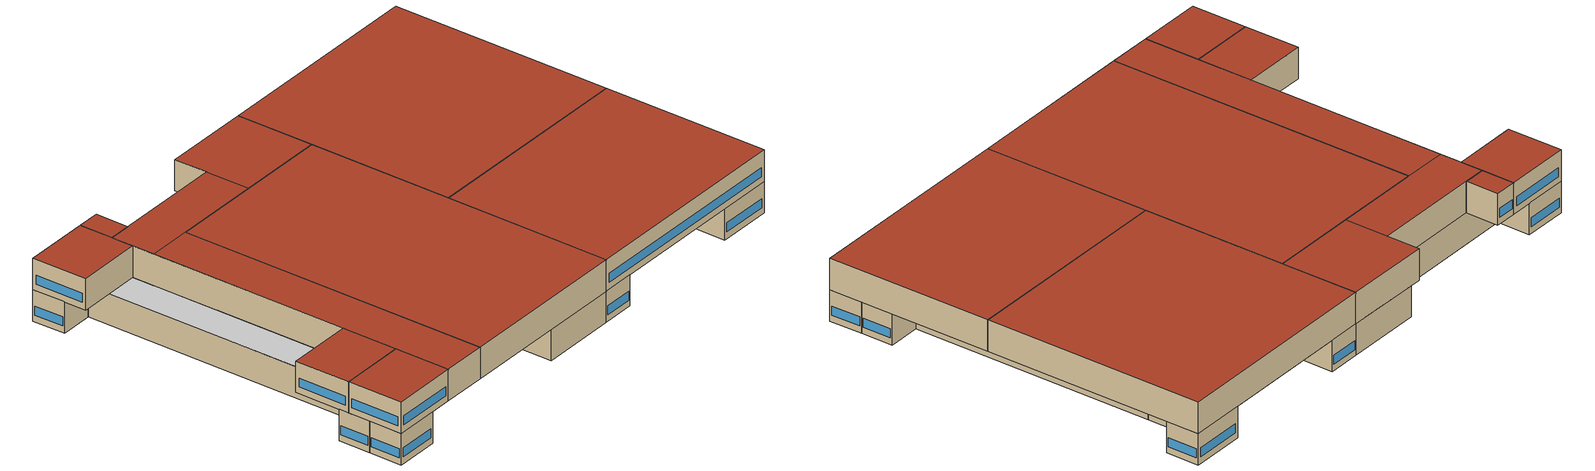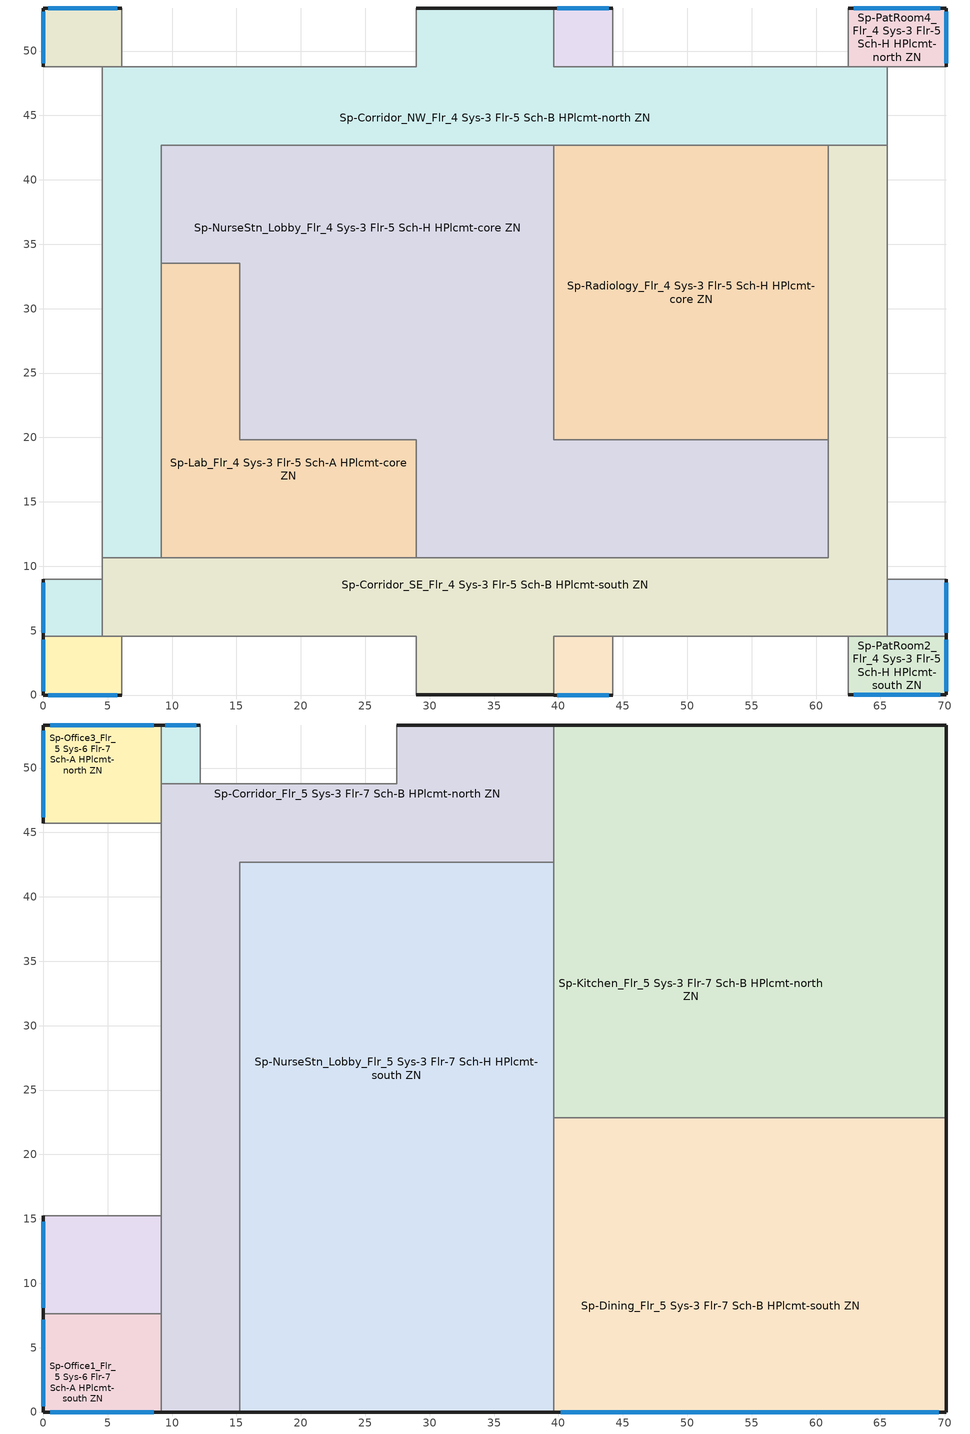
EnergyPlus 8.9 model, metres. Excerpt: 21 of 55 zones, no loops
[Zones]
Sp-Corridor_NW_Flr_4 Sys-3 Flr-5 Sch-B HPlcmt-north ZN
 floor to Sp-Corridor_NW_Flr_3 Sys-3 Flr-4 Sch-B HPlcmt-north ZN (BTAP-Int-Floor): 39.62,53.34 39.62,48.77 65.53,48.77 65.53,42.67 9.14,42.67 9.14,10.67 4.57,10.67 4.57,48.77 28.96,48.77 28.96,53.34 z12.8
 wall outside (BTAP-Ext-Wall-Mass:U-0.315): 39.62,53.34 28.96,53.34 z12.8:17.07
 wall to Sp-Corridor_SE_Flr_4 Sys-3 Flr-5 Sch-B HPlcmt-south ZN (BTAP-Int-Wall): 4.57,10.67 9.14,10.67 / 60.96,42.67 65.53,42.67 z12.8:17.07
 wall to Sp-PatRoom4_Flr_4 Sys-3 Flr-5 Sch-H HPlcmt-north ZN (BTAP-Int-Wall): 65.53,48.77 62.48,48.77 z12.8:17.07
 wall adiabatic (BTAP-Int-Wall): 65.53,42.67 65.53,48.77 / 4.57,48.77 4.57,10.67 / 28.96,53.34 28.96,48.77 6.1,48.77 / 62.48,48.77 44.2,48.77 39.62,48.77 39.62,53.34 z12.8:17.07
 wall to Sp-Radiology_Flr_4 Sys-3 Flr-5 Sch-H HPlcmt-core ZN (BTAP-Int-Wall): 39.62,42.67 60.96,42.67 z12.8:17.07
 wall to Sp-NurseStn_Lobby_Flr_4 Sys-3 Flr-5 Sch-H HPlcmt-core ZN (BTAP-Int-Wall): 9.14,33.53 9.14,33.58 9.14,42.67 39.62,42.67 z12.8:17.07
 wall to Sp-Lab_Flr_4 Sys-3 Flr-5 Sch-A HPlcmt-core ZN (BTAP-Int-Wall): 9.14,10.67 9.14,33.53 z12.8:17.07
 wall to Sp-PatRoom8_Flr_4 Sys-3 Flr-5 Sch-H HPlcmt-north ZN (BTAP-Int-Wall): 6.1,48.77 4.57,48.77 z12.8:17.07
 ceiling adiabatic (BTAP-Int-Wall): 9.14,10.67 9.14,15.24 4.57,15.24 4.57,10.67 z17.07; 9.14,15.24 9.14,45.72 4.57,45.72 4.57,15.24 z17.07
Sp-Corridor_SE_Flr_4 Sys-3 Flr-5 Sch-B HPlcmt-south ZN
 floor to Sp-Corridor_SE_Flr_3 Sys-3 Flr-4 Sch-B HPlcmt-south ZN (BTAP-Int-Floor): 65.53,42.67 65.53,4.57 39.62,4.57 39.62,0 28.96,0 28.96,4.57 4.57,4.57 4.57,10.67 60.96,10.67 60.96,42.67 z12.8
 wall outside (BTAP-Ext-Wall-Mass:U-0.315): 28.96,0 39.62,0 z12.8:17.07
 wall to Sp-PatRoom6_Flr_4 Sys-3 Flr-5 Sch-H HPlcmt-south ZN (BTAP-Int-Wall): 4.57,4.57 6.1,4.57 z12.8:17.07
 wall adiabatic (BTAP-Int-Wall): 65.53,4.57 65.53,8.99 65.53,42.67 / 39.62,0 39.62,4.57 44.2,4.57 62.48,4.57 / 6.1,4.57 28.96,4.57 28.96,0 / 4.57,10.67 4.57,8.99 4.57,4.57 z12.8:17.07
 wall to Sp-PatRoom2_Flr_4 Sys-3 Flr-5 Sch-H HPlcmt-south ZN (BTAP-Int-Wall): 62.48,4.57 65.53,4.57 z12.8:17.07
 wall to Sp-Lab_Flr_4 Sys-3 Flr-5 Sch-A HPlcmt-core ZN (BTAP-Int-Wall): 28.96,10.67 9.14,10.67 z12.8:17.07
 wall to Sp-NurseStn_Lobby_Flr_4 Sys-3 Flr-5 Sch-H HPlcmt-core ZN (BTAP-Int-Wall): 60.96,19.81 60.96,10.67 28.96,10.67 z12.8:17.07
 wall to Sp-Radiology_Flr_4 Sys-3 Flr-5 Sch-H HPlcmt-core ZN (BTAP-Int-Wall): 60.96,42.67 60.96,19.81 z12.8:17.07
 ceiling adiabatic (BTAP-Int-Wall): 9.14,7.62 9.14,10.67 4.57,10.67 4.57,7.62 z17.07
Sp-Lab_Flr_4 Sys-3 Flr-5 Sch-A HPlcmt-core ZN
 floor to Sp-Lab_Flr_3 Sys-3 Flr-4 Sch-A HPlcmt-core ZN (BTAP-Int-Floor): 15.24,33.53 15.24,19.81 28.96,19.81 28.96,10.67 9.14,10.67 9.14,33.53 z12.8
 wall to Sp-NurseStn_Lobby_Flr_4 Sys-3 Flr-5 Sch-H HPlcmt-core ZN (BTAP-Int-Wall): 28.96,10.67 28.96,19.81 15.24,19.81 15.24,33.53 9.14,33.53 z12.8:17.07
Sp-NurseStn_Lobby_Flr_4 Sys-3 Flr-5 Sch-H HPlcmt-core ZN
 floor to Sp-NurseStn_Lobby_Flr_3 Sys-3 Flr-4 Sch-H HPlcmt-core ZN (BTAP-Int-Floor): 39.62,42.67 39.62,19.81 60.96,19.81 60.96,10.67 28.96,10.67 28.96,19.81 15.24,19.81 15.24,33.53 9.14,33.53 9.14,42.67 z12.8
 wall to Sp-Radiology_Flr_4 Sys-3 Flr-5 Sch-H HPlcmt-core ZN (BTAP-Int-Wall): 60.96,19.81 39.62,19.81 39.62,42.67 z12.8:17.07
Sp-PatRoom1_Mult10_Flr_4 Sys-3 Flr-5 Sch-H HPlcmt-south ZN
 floor adiabatic (BTAP-Int-Wall): 44.2,4.57 44.2,0 39.62,0 39.62,4.57 z12.8
 wall outside (BTAP-Ext-Wall-Mass:U-0.315): 39.62,0 44.2,0 z12.8:17.07
 wall adiabatic (BTAP-Int-Wall): 44.2,0 44.2,4.57 39.62,4.57 39.62,0 z12.8:17.07
 window (BTAP-Ext-DaylightDiffuser:U=0.240 SHGC=0.600): 39.9,0 43.92,0 z13.71:14.93
 ceiling adiabatic (BTAP-Int-Wall): 44.2,0 44.2,4.57 39.62,4.57 39.62,0 z17.07
Sp-PatRoom2_Flr_4 Sys-3 Flr-5 Sch-H HPlcmt-south ZN
 floor to Sp-PatRoom2_Flr_3 Sys-3 Flr-4 Sch-H HPlcmt-south ZN (BTAP-Int-Floor): 70.1,4.57 70.1,0 62.48,0 62.48,4.57 z12.8
 wall outside (BTAP-Ext-Wall-Mass:U-0.315): 62.48,0 70.1,0 70.1,4.57 z12.8:17.07
 wall adiabatic (BTAP-Int-Wall): 62.48,4.57 62.48,0 / 70.1,4.57 65.53,4.57 z12.8:17.07
 window (BTAP-Ext-DaylightDiffuser:U=0.240 SHGC=0.600): 70.1,0.27 70.1,4.3 / 62.94,0 69.65,0 z13.71:14.93
Sp-PatRoom3_Mult10_Flr_4 Sys-3 Flr-5 Sch-H HPlcmt-east ZN
 floor adiabatic (BTAP-Int-Wall): 70.1,8.99 70.1,4.57 65.53,4.57 65.53,8.99 z12.8
 wall outside (BTAP-Ext-Wall-Mass:U-0.315): 70.1,4.57 70.1,8.99 z12.8:17.07
 wall adiabatic (BTAP-Int-Wall): 70.1,8.99 65.53,8.99 65.53,4.57 70.1,4.57 z12.8:17.07
 window (BTAP-Ext-DaylightDiffuser:U=0.240 SHGC=0.600): 70.1,4.84 70.1,8.73 z13.71:14.93
 ceiling adiabatic (BTAP-Int-Wall): 70.1,4.57 70.1,8.99 65.53,8.99 65.53,4.57 z17.07
Sp-PatRoom4_Flr_4 Sys-3 Flr-5 Sch-H HPlcmt-north ZN
 floor to Sp-PatRoom4_Flr_3 Sys-3 Flr-4 Sch-H HPlcmt-north ZN (BTAP-Int-Floor): 70.1,53.34 70.1,48.77 62.48,48.77 62.48,53.34 z12.8
 wall outside (BTAP-Ext-Wall-Mass:U-0.315): 70.1,48.77 70.1,53.34 62.48,53.34 z12.8:17.07
 wall adiabatic (BTAP-Int-Wall): 65.53,48.77 70.1,48.77 / 62.48,53.34 62.48,48.77 z12.8:17.07
 window (BTAP-Ext-DaylightDiffuser:U=0.240 SHGC=0.600): 69.65,53.34 62.94,53.34 / 70.1,49.04 70.1,53.07 z13.71:14.93
Sp-PatRoom5_Mult10_Flr_4 Sys-3 Flr-5 Sch-H HPlcmt-north ZN
 floor adiabatic (BTAP-Int-Wall): 44.2,53.34 44.2,48.77 39.62,48.77 39.62,53.34 z12.8
 wall outside (BTAP-Ext-Wall-Mass:U-0.315): 44.2,53.34 39.62,53.34 z12.8:17.07
 wall adiabatic (BTAP-Int-Wall): 39.62,53.34 39.62,48.77 44.2,48.77 44.2,53.34 z12.8:17.07
 window (BTAP-Ext-DaylightDiffuser:U=0.240 SHGC=0.600): 43.92,53.34 39.9,53.34 z13.71:14.93
 ceiling adiabatic (BTAP-Int-Wall): 44.2,48.77 44.2,53.34 39.62,53.34 39.62,48.77 z17.07
Sp-PatRoom6_Flr_4 Sys-3 Flr-5 Sch-H HPlcmt-south ZN
 floor to Sp-PatRoom6_Flr_3 Sys-3 Flr-4 Sch-H HPlcmt-south ZN (BTAP-Int-Floor): 6.1,4.57 6.1,0 0,0 0,4.57 z12.8
 wall outside (BTAP-Ext-Wall-Mass:U-0.315): 0,4.57 0,0 6.1,0 z12.8:17.07
 wall adiabatic (BTAP-Int-Wall): 4.57,4.57 0,4.57 / 6.1,0 6.1,4.57 z12.8:17.07
 window (BTAP-Ext-DaylightDiffuser:U=0.240 SHGC=0.600): 0.37,0 5.73,0 / 0,4.3 0,0.27 z13.71:14.93
Sp-PatRoom7_Mult10_Flr_4 Sys-3 Flr-5 Sch-H HPlcmt-west ZN
 floor adiabatic (BTAP-Int-Wall): 4.57,8.99 4.57,4.57 0,4.57 0,8.99 z12.8
 wall outside (BTAP-Ext-Wall-Mass:U-0.315): 0,8.99 0,4.57 z12.8:17.07
 wall adiabatic (BTAP-Int-Wall): 0,4.57 4.57,4.57 4.57,8.99 0,8.99 z12.8:17.07
 window (BTAP-Ext-DaylightDiffuser:U=0.240 SHGC=0.600): 0,8.73 0,4.84 z13.71:14.93
 ceiling adiabatic (BTAP-Int-Wall): 4.57,4.57 4.57,7.62 0,7.62 0,4.57 z17.07; 4.57,7.62 4.57,8.99 0,8.99 0,7.62 z17.07
Sp-PatRoom8_Flr_4 Sys-3 Flr-5 Sch-H HPlcmt-north ZN
 floor to Sp-PatRoom8_Flr_3 Sys-3 Flr-4 Sch-H HPlcmt-north ZN (BTAP-Int-Floor): 6.1,53.34 6.1,48.77 0,48.77 0,53.34 z12.8
 wall outside (BTAP-Ext-Wall-Mass:U-0.315): 6.1,53.34 0,53.34 0,48.77 z12.8:17.07
 wall adiabatic (BTAP-Int-Wall): 6.1,48.77 6.1,53.34 / 0,48.77 4.57,48.77 z12.8:17.07
 window (BTAP-Ext-DaylightDiffuser:U=0.240 SHGC=0.600): 5.73,53.34 0.37,53.34 z13.71:14.94; 0,53.07 0,49.04 z13.71:14.93
Sp-Radiology_Flr_4 Sys-3 Flr-5 Sch-H HPlcmt-core ZN
 floor to Sp-PhysTherapy_Flr_3 Sys-3 Flr-4 Sch-C HPlcmt-core ZN (BTAP-Int-Floor): 60.96,42.67 60.96,19.81 39.62,19.81 39.62,42.67 z12.8
Sp-Corridor_Flr_5 Sys-3 Flr-7 Sch-B HPlcmt-north ZN
 floor adiabatic (BTAP-Int-Wall): 15.24,4.57 15.24,0 9.14,0 9.14,4.57 z17.07; 28.96,53.34 28.96,48.77 27.43,48.77 27.43,53.34 z17.07
 floor to Sp-Corridor_SE_Flr_4 Sys-3 Flr-5 Sch-B HPlcmt-south ZN (BTAP-Int-Floor): 15.24,10.67 15.24,4.57 9.14,4.57 9.14,10.67 z17.07
 floor to Sp-Corridor_NW_Flr_4 Sys-3 Flr-5 Sch-B HPlcmt-north ZN (BTAP-Int-Floor): 39.62,53.34 39.62,42.67 9.14,42.67 9.14,48.77 28.96,48.77 28.96,53.34 z17.07
 floor to Sp-Lab_Flr_4 Sys-3 Flr-5 Sch-A HPlcmt-core ZN (BTAP-Int-Floor): 15.24,33.53 15.24,10.67 9.14,10.67 9.14,33.53 z17.07
 floor to Sp-NurseStn_Lobby_Flr_4 Sys-3 Flr-5 Sch-H HPlcmt-core ZN (BTAP-Int-Floor): 15.24,42.67 15.24,33.53 9.14,33.53 9.14,42.67 z17.07
 wall outside (BTAP-Ext-Wall-Mass:U-0.315): 9.14,0 15.24,0 / 39.62,53.34 27.43,53.34 z17.07:21.34
 wall adiabatic (BTAP-Int-Wall): 9.14,45.72 9.14,15.24 9.14,7.62 / 27.43,53.34 27.43,48.77 12.19,48.77 9.14,48.77 z17.07:21.34
 wall to Sp-NurseStn_Lobby_Flr_5 Sys-3 Flr-7 Sch-H HPlcmt-south ZN (BTAP-Int-Wall): 15.24,0 15.24,42.67 39.62,42.67 z17.07:21.34
 wall to Sp-Office1_Flr_5 Sys-6 Flr-7 Sch-A HPlcmt-south ZN (BTAP-Int-Wall): 9.14,7.62 9.14,0 z17.07:21.34
 wall to Sp-Office3_Flr_5 Sys-6 Flr-7 Sch-A HPlcmt-north ZN (BTAP-Int-Wall): 9.14,48.77 9.14,45.72 z17.07:21.34
 wall to Sp-Kitchen_Flr_5 Sys-3 Flr-7 Sch-B HPlcmt-north ZN (BTAP-Int-Wall): 39.62,42.67 39.62,53.34 z17.07:21.34
 roof outside (BTAP-Ext-Roof-Metal:U-0.227): 15.24,0 15.24,42.67 9.14,42.67 9.14,0 z21.34; 39.62,42.67 39.62,53.34 27.43,53.34 27.43,42.67 z21.34; 27.43,42.67 27.43,48.77 9.14,48.77 9.14,42.67 z21.34
Sp-Dining_Flr_5 Sys-3 Flr-7 Sch-B HPlcmt-south ZN
 floor adiabatic (BTAP-Int-Wall): 70.1,22.86 70.1,8.99 65.53,8.99 65.53,22.86 z17.07; 70.1,8.99 70.1,4.57 65.53,4.57 65.53,8.99 z17.07; 62.48,4.57 62.48,0 44.2,0 44.2,4.57 z17.07; 44.2,4.57 44.2,0 39.62,0 39.62,4.57 z17.07
 floor to Sp-PatRoom2_Flr_4 Sys-3 Flr-5 Sch-H HPlcmt-south ZN (BTAP-Int-Floor): 70.1,4.57 70.1,0 62.48,0 62.48,4.57 z17.07
 floor to Sp-Radiology_Flr_4 Sys-3 Flr-5 Sch-H HPlcmt-core ZN (BTAP-Int-Floor): 60.96,22.86 60.96,19.81 39.62,19.81 39.62,22.86 z17.07
 floor to Sp-Corridor_SE_Flr_4 Sys-3 Flr-5 Sch-B HPlcmt-south ZN (BTAP-Int-Floor): 65.53,22.86 65.53,4.57 39.62,4.57 39.62,10.67 60.96,10.67 60.96,22.86 z17.07
 floor to Sp-NurseStn_Lobby_Flr_4 Sys-3 Flr-5 Sch-H HPlcmt-core ZN (BTAP-Int-Floor): 60.96,19.81 60.96,10.67 39.62,10.67 39.62,19.81 z17.07
 wall outside (BTAP-Ext-Wall-Mass:U-0.315): 39.62,0 70.1,0 70.1,22.86 z17.07:21.34
 wall to Sp-NurseStn_Lobby_Flr_5 Sys-3 Flr-7 Sch-H HPlcmt-south ZN (BTAP-Int-Wall): 39.62,22.86 39.62,0 z17.07:21.34
 wall to Sp-Kitchen_Flr_5 Sys-3 Flr-7 Sch-B HPlcmt-north ZN (BTAP-Int-Wall): 70.1,22.86 39.62,22.86 z17.07:21.34
 window (BTAP-Ext-DaylightDiffuser:U=0.240 SHGC=0.600): 40.2,0 69.53,0 z17.98:19.2
 roof outside (BTAP-Ext-Roof-Metal:U-0.227): 70.1,0 70.1,22.86 39.62,22.86 39.62,0 z21.34
Sp-Kitchen_Flr_5 Sys-3 Flr-7 Sch-B HPlcmt-north ZN
 floor to Sp-Corridor_NW_Flr_4 Sys-3 Flr-5 Sch-B HPlcmt-north ZN (BTAP-Int-Floor): 65.53,48.77 65.53,42.67 39.62,42.67 39.62,48.77 z17.07
 floor to Sp-PatRoom4_Flr_4 Sys-3 Flr-5 Sch-H HPlcmt-north ZN (BTAP-Int-Floor): 70.1,53.34 70.1,48.77 62.48,48.77 62.48,53.34 z17.07
 floor adiabatic (BTAP-Int-Wall): 62.48,53.34 62.48,48.77 44.2,48.77 44.2,53.34 z17.07; 70.1,48.77 70.1,22.86 65.53,22.86 65.53,48.77 z17.07; 44.2,53.34 44.2,48.77 39.62,48.77 39.62,53.34 z17.07
 floor to Sp-Radiology_Flr_4 Sys-3 Flr-5 Sch-H HPlcmt-core ZN (BTAP-Int-Floor): 60.96,42.67 60.96,22.86 39.62,22.86 39.62,42.67 z17.07
 floor to Sp-Corridor_SE_Flr_4 Sys-3 Flr-5 Sch-B HPlcmt-south ZN (BTAP-Int-Floor): 65.53,42.67 65.53,22.86 60.96,22.86 60.96,42.67 z17.07
 wall outside (BTAP-Ext-Wall-Mass:U-0.315): 70.1,22.86 70.1,53.34 39.62,53.34 z17.07:21.34
 wall to Sp-NurseStn_Lobby_Flr_5 Sys-3 Flr-7 Sch-H HPlcmt-south ZN (BTAP-Int-Wall): 39.62,42.67 39.62,22.86 z17.07:21.34
 roof outside (BTAP-Ext-Roof-Metal:U-0.227): 70.1,22.86 70.1,53.34 39.62,53.34 39.62,22.86 z21.34
Sp-NurseStn_Lobby_Flr_5 Sys-3 Flr-7 Sch-H HPlcmt-south ZN
 floor to Sp-NurseStn_Lobby_Flr_4 Sys-3 Flr-5 Sch-H HPlcmt-core ZN (BTAP-Int-Floor): 39.62,42.67 39.62,10.67 28.96,10.67 28.96,19.81 15.24,19.81 15.24,42.67 z17.07
 floor to Sp-Corridor_SE_Flr_4 Sys-3 Flr-5 Sch-B HPlcmt-south ZN (BTAP-Int-Floor): 39.62,10.67 39.62,0 28.96,0 28.96,4.57 15.24,4.57 15.24,10.67 z17.07
 floor to Sp-Lab_Flr_4 Sys-3 Flr-5 Sch-A HPlcmt-core ZN (BTAP-Int-Floor): 28.96,19.81 28.96,10.67 15.24,10.67 15.24,19.81 z17.07
 floor adiabatic (BTAP-Int-Wall): 28.96,4.57 28.96,0 15.24,0 15.24,4.57 z17.07
 wall outside (BTAP-Ext-Wall-Mass:U-0.315): 15.24,0 39.62,0 z17.07:21.34
 roof outside (BTAP-Ext-Roof-Metal:U-0.227): 39.62,0 39.62,42.67 15.24,42.67 15.24,0 z21.34
Sp-Office1_Flr_5 Sys-6 Flr-7 Sch-A HPlcmt-south ZN
 floor adiabatic (BTAP-Int-Wall): 4.57,7.62 4.57,4.57 0,4.57 0,7.62 z17.07; 9.14,4.57 9.14,0 6.1,0 6.1,4.57 z17.07
 floor to Sp-PatRoom6_Flr_4 Sys-3 Flr-5 Sch-H HPlcmt-south ZN (BTAP-Int-Floor): 6.1,4.57 6.1,0 0,0 0,4.57 z17.07
 floor to Sp-Corridor_SE_Flr_4 Sys-3 Flr-5 Sch-B HPlcmt-south ZN (BTAP-Int-Floor): 9.14,7.62 9.14,4.57 4.57,4.57 4.57,7.62 z17.07
 wall outside (BTAP-Ext-Wall-Mass:U-0.315): 0,7.62 0,0 9.14,0 z17.07:21.34
 wall adiabatic (BTAP-Int-Wall): 9.14,7.62 0,7.62 z17.07:21.34
 window (BTAP-Ext-DaylightDiffuser:U=0.240 SHGC=0.600): 0.55,0 8.59,0 / 0,7.16 0,0.46 z17.98:19.2
 roof outside (BTAP-Ext-Roof-Metal:U-0.227): 9.14,0 9.14,7.62 0,7.62 0,0 z21.34
Sp-Office2_Mult5_Flr_5 Sys-6 Flr-7 Sch-A HPlcmt-west ZN
 floor adiabatic (BTAP-Int-Wall): 4.57,15.24 4.57,8.99 0,8.99 0,15.24 z17.07; 9.14,10.67 9.14,7.62 4.57,7.62 4.57,10.67 z17.07; 4.57,8.99 4.57,7.62 0,7.62 0,8.99 z17.07; 9.14,15.24 9.14,10.67 4.57,10.67 4.57,15.24 z17.07
 wall outside (BTAP-Ext-Wall-Mass:U-0.315): 0,15.24 0,7.62 z17.07:21.34
 wall adiabatic (BTAP-Int-Wall): 0,7.62 9.14,7.62 9.14,15.24 0,15.24 z17.07:21.34
 window (BTAP-Ext-DaylightDiffuser:U=0.240 SHGC=0.600): 0,14.78 0,8.08 z17.98:19.2
 roof outside (BTAP-Ext-Roof-Metal:U-0.227): 9.14,7.62 9.14,15.24 0,15.24 0,7.62 z21.34
Sp-Office3_Flr_5 Sys-6 Flr-7 Sch-A HPlcmt-north ZN
 floor to Sp-PatRoom8_Flr_4 Sys-3 Flr-5 Sch-H HPlcmt-north ZN (BTAP-Int-Floor): 6.1,53.34 6.1,48.77 0,48.77 0,53.34 z17.07
 floor to Sp-Corridor_NW_Flr_4 Sys-3 Flr-5 Sch-B HPlcmt-north ZN (BTAP-Int-Floor): 9.14,48.77 9.14,45.72 4.57,45.72 4.57,48.77 z17.07
 floor adiabatic (BTAP-Int-Wall): 9.14,53.34 9.14,48.77 6.1,48.77 6.1,53.34 z17.07; 4.57,48.77 4.57,45.72 0,45.72 0,48.77 z17.07
 wall outside (BTAP-Ext-Wall-Mass:U-0.315): 9.14,53.34 0,53.34 0,45.72 z17.07:21.34
 wall adiabatic (BTAP-Int-Wall): 9.14,48.77 9.14,53.34 / 0,45.72 9.14,45.72 z17.07:21.34
 window (BTAP-Ext-DaylightDiffuser:U=0.240 SHGC=0.600): 8.59,53.34 0.55,53.34 / 0,52.88 0,46.18 z17.98:19.2
 roof outside (BTAP-Ext-Roof-Metal:U-0.227): 9.14,45.72 9.14,53.34 0,53.34 0,45.72 z21.34
Sp-Office4_Mult6_Flr_5 Sys-6 Flr-7 Sch-A HPlcmt-north ZN
 floor adiabatic (BTAP-Int-Wall): 12.19,53.34 12.19,48.77 9.14,48.77 9.14,53.34 z17.07
 wall outside (BTAP-Ext-Wall-Mass:U-0.315): 12.19,53.34 9.14,53.34 z17.07:21.34
 wall adiabatic (BTAP-Int-Wall): 9.14,53.34 9.14,48.77 12.19,48.77 12.19,53.34 z17.07:21.34
 window (BTAP-Ext-DaylightDiffuser:U=0.240 SHGC=0.600): 11.88,53.34 9.45,53.34 z17.98:19.2
 roof outside (BTAP-Ext-Roof-Metal:U-0.227): 12.19,48.77 12.19,53.34 9.14,53.34 9.14,48.77 z21.34
[Building]
Hospital-CAN_BC_Vancouver.Intl.AP.718920_CWEC2016.epw created: 2018-09-18 16:56:11 +0000
[Site:Location]
Vancouver Intl AP_BC_CAN: Latitude {deg}=49.195; Longitude {deg}=-123.184; Time Zone {hr}=-8; Elevation {m}=4.3
[Site:GroundTemperature:BuildingSurface]
19.527, 19.502, 19.536, 19.598, 20.002, 21.64, 22.225, 22.375, 21.449, 20.121, 19.802, 19.633
[Site:WaterMainsTemperature]
Calculation Method=Correlation; Annual Average Outdoor Air Temperature {C}=10.4083; Maximum Difference In Monthly Average Outdoor Air Temperatures {deltaC}=14.1
[SizingPeriod:DesignDay] Day of Month=21; Dry-Bulb Temperature Range Modifier Type=DefaultMultipliers; Humidity Condition Type=Wetbulb; Barometric Pressure {Pa}=101273; Rain Indicator=No; Snow Indicator=No; Daylight Saving Time Indicator=No
Name | Month | Day Type | Maximum Dry-Bulb Temperature {C} | Daily Dry-Bulb Temperature Range {deltaC} | Wetbulb or DewPoint at Maximum Dry-Bulb {C} | Wind Speed {m/s} | Wind Direction {deg} | Solar Model Indicator | ASHRAE Clear Sky Optical Depth for Beam Irradiance (taub) | ASHRAE Clear Sky Optical Depth for Diffuse Irradiance (taud) | Sky Clearness
Vancouver Intl AP Ann Clg .4% Condns DB=>MWB | 7 | SummerDesignDay | 25.1 | 7.6 | 18.5 | 3.7 | 300 | ASHRAETau | 0.359 | 2.485
Vancouver Intl AP Ann Htg 99.6% Condns DB | 12 | WinterDesignDay | -6.1 | 0 | -6.1 | 3 | 100 | ASHRAEClearSky |  |  | 0
[Material] Thermal Absorptance=0.9
Name | Roughness | Thickness {m} | Conductivity {W/m-K} | Density {kg/m3} | Specific Heat {J/kg-K} | Solar Absorptance | Visible Absorptance
1/2IN Gypsum | Smooth | 0.0127 | 0.16 | 784.9 | 830 | 0.4 | 0.4
100mm Normalweight concrete floor | MediumSmooth | 0.1016 | 2.31 | 2322 | 832 | 0.7 | 0.7
1IN Stucco 1 | Smooth | 0.0253 | 0.6918 | 1858 | 837 | 0.7 | 0.92
8IN CONCRETE HW RefBldg | Rough | 0.2032 | 1.311 | 2240 | 836.8 | 0.7 | 0.7
G01 13mm gypsum board | Smooth | 0.0127 | 0.16 | 800 | 1090 | 0.7 | 0.5
Metal Roof Surface | Smooth | 0.0008 | 45.28 | 7824 | 500 | 0.7 | 0.7
[Material:NoMass] Roughness=Smooth; Thermal Absorptance=0.9; Solar Absorptance=0.7
Name | Thermal Resistance {m2-K/W} | Visible Absorptance
Typical Carpet Pad | 0.21648 | 0.8
Typical Insulation 2 | 2.90366 | 0.7
Typical Insulation 3 | 4.40527 | 0.7
[WindowMaterial:Blind]
Window Material Blind 1: Slat Orientation=Horizontal; Slat Width {m}=0.025; Slat Separation {m}=0.01875; Slat Thickness {m}=0.001; Slat Angle {deg}=45; Slat Conductivity {W/m-K}=221; Slat Beam Solar Transmittance=0; Front Side Slat Beam Solar Reflectance=0.5; Back Side Slat Beam Solar Reflectance=0.5; Slat Diffuse Solar Transmittance=0; Front Side Slat Diffuse Solar Reflectance=0.5; Back Side Slat Diffuse Solar Reflectance=0.5; Slat Beam Visible Transmittance=0; Front Side Slat Beam Visible Reflectance=0.5; Back Side Slat Beam Visible Reflectance=0.5; Slat Diffuse Visible Transmittance=0; Front Side Slat Diffuse Visible Reflectance=0.5; Back Side Slat Diffuse Visible Reflectance=0.5; Slat Infrared Hemispherical Transmittance=0; Front Side Slat Infrared Hemispherical Emissivity=0.9; Back Side Slat Infrared Hemispherical Emissivity=0.9; Blind to Glass Distance {m}=0.05; Blind Top Opening Multiplier=0.5; Blind Bottom Opening Multiplier=0.5; Blind Left Side Opening Multiplier=0.5; Blind Right Side Opening Multiplier=0.5; Minimum Slat Angle {deg}=0; Maximum Slat Angle {deg}=180
[WindowMaterial:SimpleGlazingSystem]
SimpleGlazing:U=0.240 SHGC=0.600: U-Factor {W/m2-K}=2.4; Solar Heat Gain Coefficient=0.6; Visible Transmittance=0.21
[WindowProperty:ShadingControl]
Shading Control 1: Shading Type=InteriorBlind; Shading Control Type=OnIfHighSolarOnWindow; Setpoint {BasedOnField A4}=27; Shading Control Is Scheduled=No; Glare Control Is Active=No; Shading Device Material=Window Material Blind 1
[Construction]
BTAP-Ext-DaylightDiffuser:U=0.240 SHGC=0.600: SimpleGlazing:U=0.240 SHGC=0.600
BTAP-Ext-Roof-Metal:U-0.227: Metal Roof Surface, Typical Insulation 3
BTAP-Ext-Wall-Mass:U-0.315: 1IN Stucco 1, 8IN CONCRETE HW RefBldg, Typical Insulation 2, 1/2IN Gypsum
BTAP-Int-Floor: 100mm Normalweight concrete floor, Typical Carpet Pad
BTAP-Int-Wall: G01 13mm gypsum board, G01 13mm gypsum board
[Zone]
Name | Multiplier
Sp-Corridor_Flr_5 Sys-3 Flr-7 Sch-B HPlcmt-north ZN; Sp-Corridor_NW_Flr_4 Sys-3 Flr-5 Sch-B HPlcmt-north ZN; Sp-Corridor_SE_Flr_4 Sys-3 Flr-5 Sch-B HPlcmt-south ZN; Sp-Dining_Flr_5 Sys-3 Flr-7 Sch-B HPlcmt-south ZN; Sp-Kitchen_Flr_5 Sys-3 Flr-7 Sch-B HPlcmt-north ZN; Sp-Lab_Flr_4 Sys-3 Flr-5 Sch-A HPlcmt-core ZN; Sp-NurseStn_Lobby_Flr_4 Sys-3 Flr-5 Sch-H HPlcmt-core ZN; Sp-NurseStn_Lobby_Flr_5 Sys-3 Flr-7 Sch-H HPlcmt-south ZN; Sp-Office1_Flr_5 Sys-6 Flr-7 Sch-A HPlcmt-south ZN; Sp-Office3_Flr_5 Sys-6 Flr-7 Sch-A HPlcmt-north ZN; Sp-PatRoom2_Flr_4 Sys-3 Flr-5 Sch-H HPlcmt-south ZN; Sp-PatRoom4_Flr_4 Sys-3 Flr-5 Sch-H HPlcmt-north ZN; Sp-PatRoom6_Flr_4 Sys-3 Flr-5 Sch-H HPlcmt-south ZN; Sp-PatRoom8_Flr_4 Sys-3 Flr-5 Sch-H HPlcmt-north ZN; Sp-Radiology_Flr_4 Sys-3 Flr-5 Sch-H HPlcmt-core ZN
Sp-Office2_Mult5_Flr_5 Sys-6 Flr-7 Sch-A HPlcmt-west ZN | 5
Sp-Office4_Mult6_Flr_5 Sys-6 Flr-7 Sch-A HPlcmt-north ZN | 6
Sp-PatRoom1_Mult10_Flr_4 Sys-3 Flr-5 Sch-H HPlcmt-south ZN; Sp-PatRoom3_Mult10_Flr_4 Sys-3 Flr-5 Sch-H HPlcmt-east ZN; Sp-PatRoom5_Mult10_Flr_4 Sys-3 Flr-5 Sch-H HPlcmt-north ZN; Sp-PatRoom7_Mult10_Flr_4 Sys-3 Flr-5 Sch-H HPlcmt-west ZN | 10
[ZoneInfiltration:DesignFlowRate] Schedule=Always On Discrete; Design Flow Rate Calculation Method=Flow/ExteriorArea; Flow per Exterior Surface Area {m3/s-m2}=0.00025; Constant Term Coefficient=0; Temperature Term Coefficient=0; Velocity Term Coefficient=0.224; Velocity Squared Term Coefficient=0
Name | Zone or ZoneList
Corridor_Flr_5 Infiltration | Sp-Corridor_Flr_5 Sys-3 Flr-7 Sch-B HPlcmt-north ZN
Corridor_NW_Flr_4 Infiltration | Sp-Corridor_NW_Flr_4 Sys-3 Flr-5 Sch-B HPlcmt-north ZN
Corridor_SE_Flr_4 Infiltration | Sp-Corridor_SE_Flr_4 Sys-3 Flr-5 Sch-B HPlcmt-south ZN
Dining_Flr_5 Infiltration | Sp-Dining_Flr_5 Sys-3 Flr-7 Sch-B HPlcmt-south ZN
Kitchen_Flr_5 Infiltration | Sp-Kitchen_Flr_5 Sys-3 Flr-7 Sch-B HPlcmt-north ZN
NurseStn_Lobby_Flr_5 Infiltration | Sp-NurseStn_Lobby_Flr_5 Sys-3 Flr-7 Sch-H HPlcmt-south ZN
Office1_Flr_5 Infiltration | Sp-Office1_Flr_5 Sys-6 Flr-7 Sch-A HPlcmt-south ZN
Office2_Mult5_Flr_5 Infiltration | Sp-Office2_Mult5_Flr_5 Sys-6 Flr-7 Sch-A HPlcmt-west ZN
Office3_Flr_5 Infiltration | Sp-Office3_Flr_5 Sys-6 Flr-7 Sch-A HPlcmt-north ZN
Office4_Mult6_Flr_5 Infiltration | Sp-Office4_Mult6_Flr_5 Sys-6 Flr-7 Sch-A HPlcmt-north ZN
PatRoom1_Mult10_Flr_4 Infiltration | Sp-PatRoom1_Mult10_Flr_4 Sys-3 Flr-5 Sch-H HPlcmt-south ZN
PatRoom2_Flr_4 Infiltration | Sp-PatRoom2_Flr_4 Sys-3 Flr-5 Sch-H HPlcmt-south ZN
PatRoom3_Mult10_Flr_4 Infiltration | Sp-PatRoom3_Mult10_Flr_4 Sys-3 Flr-5 Sch-H HPlcmt-east ZN
PatRoom4_Flr_4 Infiltration | Sp-PatRoom4_Flr_4 Sys-3 Flr-5 Sch-H HPlcmt-north ZN
PatRoom5_Mult10_Flr_4 Infiltration | Sp-PatRoom5_Mult10_Flr_4 Sys-3 Flr-5 Sch-H HPlcmt-north ZN
PatRoom6_Flr_4 Infiltration | Sp-PatRoom6_Flr_4 Sys-3 Flr-5 Sch-H HPlcmt-south ZN
PatRoom7_Mult10_Flr_4 Infiltration | Sp-PatRoom7_Mult10_Flr_4 Sys-3 Flr-5 Sch-H HPlcmt-west ZN
PatRoom8_Flr_4 Infiltration | Sp-PatRoom8_Flr_4 Sys-3 Flr-5 Sch-H HPlcmt-north ZN
[AvailabilityManager:NightCycle] Applicability Schedule=Always On Discrete; Control Type=CycleOnAny; Thermostat Tolerance {deltaC}=1; Cycling Run Time Control Type=FixedRunTime; Cycling Run Time {s}=3600
Name | Fan Schedule
Availability Manager Night Cycle 33 | Sp-PatRoom7_Mult10_Flr_4 Sys-3 Flr-5 Sch-H HPlcmt-west ZN NECB System 3 PSZ Occ Sch
Availability Manager Night Cycle 34 | Sp-PhysTherapy_Flr_3 Sys-3 Flr-4 Sch-C HPlcmt-core ZN NECB System 3 PSZ Occ Sch
Availability Manager Night Cycle 35 | Sp-Radiology_Flr_4 Sys-3 Flr-5 Sch-H HPlcmt-core ZN NECB System 3 PSZ Occ Sch
Availability Manager Night Cycle 36 | VAV with Reheat Occ Sch
Availability Manager Night Cycle 37 | VAV with Reheat 1 Occ Sch
[AvailabilityManager:Scheduled] Schedule=Always On Discrete
Air Loop HVAC Outdoor Air System 1 Availability Manager; Air Loop HVAC Outdoor Air System 2 Availability Manager; Air Loop HVAC Outdoor Air System 9 Availability Manager; Air Loop HVAC Outdoor Air System 46 Availability Manager; Air Loop HVAC Outdoor Air System 21 Availability Manager; Air Loop HVAC Outdoor Air System 34 Availability Manager; Air Loop HVAC Outdoor Air System 22 Availability Manager; Air Loop HVAC Outdoor Air System 35 Availability Manager; Air Loop HVAC Outdoor Air System 48 Availability Manager; Air Loop HVAC Outdoor Air System 7 Availability Manager; Air Loop HVAC Outdoor Air System 5 Availability Manager; Air Loop HVAC Outdoor Air System 6 Availability Manager; Sp-ER_Trauma1_Flr_1 Sys-3 Flr-2 Sch-H HPlcmt-south ZN NECB System 3 PSZ Availability Manager; Air Loop HVAC Outdoor Air System 8 Availability Manager; Sp-ER_Trauma2_Flr_1 Sys-3 Flr-2 Sch-H HPlcmt-north ZN NECB System 3 PSZ Availability Manager; Air Loop HVAC Outdoor Air System 3 Availability Manager; Air Loop HVAC Outdoor Air System 4 Availability Manager; Air Loop HVAC Outdoor Air System 16 Availability Manager; Air Loop HVAC Outdoor Air System 18 Availability Manager; Sp-IC_PatRoom1_Mult5_Flr_2 Sys-3 Flr-3 Sch-H HPlcmt-north ZN NECB System 3 PSZ Availability Manager; Air Loop HVAC Outdoor Air System 10 Availability Manager; Sp-IC_PatRoom2_Flr_2 Sys-3 Flr-3 Sch-H HPlcmt-north ZN NECB System 3 PSZ Availability Manager; Air Loop HVAC Outdoor Air System 11 Availability Manager; Air Loop HVAC Outdoor Air System 15 Availability Manager; Air Loop HVAC Outdoor Air System 47 Availability Manager; Air Loop HVAC Outdoor Air System 20 Availability Manager; Air Loop HVAC Outdoor Air System 33 Availability Manager; Air Loop HVAC Outdoor Air System 31 Availability Manager; Air Loop HVAC Outdoor Air System 44 Availability Manager; Air Loop HVAC Outdoor Air System 49 Availability Manager; Sp-OR1_Flr_2 Sys-3 Flr-3 Sch-H HPlcmt-north ZN NECB System 3 PSZ Availability Manager; Air Loop HVAC Outdoor Air System 12 Availability Manager; Air Loop HVAC Outdoor Air System 14 Availability Manager; Sp-OR3_Flr_2 Sys-3 Flr-3 Sch-H HPlcmt-north ZN NECB System 3 PSZ Availability Manager; Air Loop HVAC Outdoor Air System 13 Availability Manager; Air Loop HVAC Outdoor Air System 19 Availability Manager; Air Loop HVAC Outdoor Air System 17 Availability Manager; Air Loop HVAC Outdoor Air System 28 Availability Manager; Air Loop HVAC Outdoor Air System 41 Availability Manager; Sp-PatRoom2_Flr_3 Sys-3 Flr-4 Sch-H HPlcmt-south ZN NECB System 3 PSZ Availability Manager; Air Loop HVAC Outdoor Air System 29 Availability Manager; Sp-PatRoom2_Flr_4 Sys-3 Flr-5 Sch-H HPlcmt-south ZN NECB System 3 PSZ Availability Manager; Air Loop HVAC Outdoor Air System 42 Availability Manager; Air Loop HVAC Outdoor Air System 26 Availability Manager; Air Loop HVAC Outdoor Air System 39 Availability Manager; Sp-PatRoom4_Flr_3 Sys-3 Flr-4 Sch-H HPlcmt-north ZN NECB System 3 PSZ Availability Manager; Air Loop HVAC Outdoor Air System 23 Availability Manager; Sp-PatRoom4_Flr_4 Sys-3 Flr-5 Sch-H HPlcmt-north ZN NECB System 3 PSZ Availability Manager; Air Loop HVAC Outdoor Air System 36 Availability Manager; Air Loop HVAC Outdoor Air System 24 Availability Manager; Air Loop HVAC Outdoor Air System 37 Availability Manager; Sp-PatRoom6_Flr_3 Sys-3 Flr-4 Sch-H HPlcmt-south ZN NECB System 3 PSZ Availability Manager; Air Loop HVAC Outdoor Air System 30 Availability Manager; Sp-PatRoom6_Flr_4 Sys-3 Flr-5 Sch-H HPlcmt-south ZN NECB System 3 PSZ Availability Manager; Air Loop HVAC Outdoor Air System 43 Availability Manager; Air Loop HVAC Outdoor Air System 27 Availability Manager; Air Loop HVAC Outdoor Air System 40 Availability Manager; Sp-PatRoom8_Flr_3 Sys-3 Flr-4 Sch-H HPlcmt-north ZN NECB System 3 PSZ Availability Manager; Air Loop HVAC Outdoor Air System 25 Availability Manager; Sp-PatRoom8_Flr_4 Sys-3 Flr-5 Sch-H HPlcmt-north ZN NECB System 3 PSZ Availability Manager; Air Loop HVAC Outdoor Air System 38 Availability Manager; Air Loop HVAC Outdoor Air System 32 Availability Manager; Air Loop HVAC Outdoor Air System 45 Availability Manager; Air Loop HVAC Outdoor Air System 50 Availability Manager; Air Loop HVAC Outdoor Air System 51 Availability Manager
[Schedule:Day:Interval]
VAV with Reheat Occ Sch Sunday; VAV with Reheat Occ Sch Saturday; VAV with Reheat 1 Occ Sch Sunday; VAV with Reheat 1 Occ Sch Saturday: No, 24:00, 0
VAV with Reheat Occ Sch Monday; VAV with Reheat Occ Sch Tuesday; VAV with Reheat Occ Sch Wednesday; VAV with Reheat Occ Sch Thursday; VAV with Reheat Occ Sch Friday; VAV with Reheat 1 Occ Sch Monday; VAV with Reheat 1 Occ Sch Tuesday; VAV with Reheat 1 Occ Sch Wednesday; VAV with Reheat 1 Occ Sch Thursday; VAV with Reheat 1 Occ Sch Friday: No, 08:00, 0, 19:00, 1, 24:00, 0
VAV with Reheat Occ Sch Default; VAV with Reheat Occ Sch Summer Design Day; VAV with Reheat Occ Sch Winter Design Day; VAV with Reheat 1 Occ Sch Default; VAV with Reheat 1 Occ Sch Summer Design Day; VAV with Reheat 1 Occ Sch Winter Design Day; Sp-PatRoom7_Mult10_Flr_4 Sys-3 Flr-5 Sch-H HPlcmt-west ZN NECB System 3 PSZ Occ Sch Sunday; Sp-PatRoom7_Mult10_Flr_4 Sys-3 Flr-5 Sch-H HPlcmt-west ZN NECB System 3 PSZ Occ Sch Monday; Sp-PatRoom7_Mult10_Flr_4 Sys-3 Flr-5 Sch-H HPlcmt-west ZN NECB System 3 PSZ Occ Sch Tuesday; Sp-PatRoom7_Mult10_Flr_4 Sys-3 Flr-5 Sch-H HPlcmt-west ZN NECB System 3 PSZ Occ Sch Wednesday; Sp-PatRoom7_Mult10_Flr_4 Sys-3 Flr-5 Sch-H HPlcmt-west ZN NECB System 3 PSZ Occ Sch Thursday; Sp-PatRoom7_Mult10_Flr_4 Sys-3 Flr-5 Sch-H HPlcmt-west ZN NECB System 3 PSZ Occ Sch Friday; Sp-PatRoom7_Mult10_Flr_4 Sys-3 Flr-5 Sch-H HPlcmt-west ZN NECB System 3 PSZ Occ Sch Saturday; Sp-PatRoom7_Mult10_Flr_4 Sys-3 Flr-5 Sch-H HPlcmt-west ZN NECB System 3 PSZ Occ Sch Default; Sp-PatRoom7_Mult10_Flr_4 Sys-3 Flr-5 Sch-H HPlcmt-west ZN NECB System 3 PSZ Occ Sch Summer Design Day; Sp-PatRoom7_Mult10_Flr_4 Sys-3 Flr-5 Sch-H HPlcmt-west ZN NECB System 3 PSZ Occ Sch Winter Design Day; Sp-PhysTherapy_Flr_3 Sys-3 Flr-4 Sch-C HPlcmt-core ZN NECB System 3 PSZ Occ Sch Default; Sp-PhysTherapy_Flr_3 Sys-3 Flr-4 Sch-C HPlcmt-core ZN NECB System 3 PSZ Occ Sch Summer Design Day; Sp-PhysTherapy_Flr_3 Sys-3 Flr-4 Sch-C HPlcmt-core ZN NECB System 3 PSZ Occ Sch Winter Design Day; Sp-Radiology_Flr_4 Sys-3 Flr-5 Sch-H HPlcmt-core ZN NECB System 3 PSZ Occ Sch Sunday; Sp-Radiology_Flr_4 Sys-3 Flr-5 Sch-H HPlcmt-core ZN NECB System 3 PSZ Occ Sch Monday; Sp-Radiology_Flr_4 Sys-3 Flr-5 Sch-H HPlcmt-core ZN NECB System 3 PSZ Occ Sch Tuesday; Sp-Radiology_Flr_4 Sys-3 Flr-5 Sch-H HPlcmt-core ZN NECB System 3 PSZ Occ Sch Wednesday; Sp-Radiology_Flr_4 Sys-3 Flr-5 Sch-H HPlcmt-core ZN NECB System 3 PSZ Occ Sch Thursday; Sp-Radiology_Flr_4 Sys-3 Flr-5 Sch-H HPlcmt-core ZN NECB System 3 PSZ Occ Sch Friday; Sp-Radiology_Flr_4 Sys-3 Flr-5 Sch-H HPlcmt-core ZN NECB System 3 PSZ Occ Sch Saturday; Sp-Radiology_Flr_4 Sys-3 Flr-5 Sch-H HPlcmt-core ZN NECB System 3 PSZ Occ Sch Default; Sp-Radiology_Flr_4 Sys-3 Flr-5 Sch-H HPlcmt-core ZN NECB System 3 PSZ Occ Sch Summer Design Day; Sp-Radiology_Flr_4 Sys-3 Flr-5 Sch-H HPlcmt-core ZN NECB System 3 PSZ Occ Sch Winter Design Day: No, 24:00, 1
Sp-PhysTherapy_Flr_3 Sys-3 Flr-4 Sch-C HPlcmt-core ZN NECB System 3 PSZ Occ Sch Sunday: No, 09:00, 0, 19:00, 1, 24:00, 0
Sp-PhysTherapy_Flr_3 Sys-3 Flr-4 Sch-C HPlcmt-core ZN NECB System 3 PSZ Occ Sch Monday; Sp-PhysTherapy_Flr_3 Sys-3 Flr-4 Sch-C HPlcmt-core ZN NECB System 3 PSZ Occ Sch Tuesday; Sp-PhysTherapy_Flr_3 Sys-3 Flr-4 Sch-C HPlcmt-core ZN NECB System 3 PSZ Occ Sch Wednesday; Sp-PhysTherapy_Flr_3 Sys-3 Flr-4 Sch-C HPlcmt-core ZN NECB System 3 PSZ Occ Sch Thursday; Sp-PhysTherapy_Flr_3 Sys-3 Flr-4 Sch-C HPlcmt-core ZN NECB System 3 PSZ Occ Sch Friday; Sp-PhysTherapy_Flr_3 Sys-3 Flr-4 Sch-C HPlcmt-core ZN NECB System 3 PSZ Occ Sch Saturday: No, 09:00, 0, 21:00, 1, 24:00, 0
[Schedule:Week:Daily]
VAV with Reheat Occ Sch Week Rule - Jan1-Dec31: VAV with Reheat Occ Sch Sunday, VAV with Reheat Occ Sch Monday, VAV with Reheat Occ Sch Tuesday, VAV with Reheat Occ Sch Wednesday, VAV with Reheat Occ Sch Thursday, VAV with Reheat Occ Sch Friday, VAV with Reheat Occ Sch Saturday, VAV with Reheat Occ Sch Default, VAV with Reheat Occ Sch Summer Design Day, VAV with Reheat Occ Sch Winter Design Day, VAV with Reheat Occ Sch Default, VAV with Reheat Occ Sch Default
VAV with Reheat 1 Occ Sch Week Rule - Jan1-Dec31: VAV with Reheat 1 Occ Sch Sunday, VAV with Reheat 1 Occ Sch Monday, VAV with Reheat 1 Occ Sch Tuesday, VAV with Reheat 1 Occ Sch Wednesday, VAV with Reheat 1 Occ Sch Thursday, VAV with Reheat 1 Occ Sch Friday, VAV with Reheat 1 Occ Sch Saturday, VAV with Reheat 1 Occ Sch Default, VAV with Reheat 1 Occ Sch Summer Design Day, VAV with Reheat 1 Occ Sch Winter Design Day, VAV with Reheat 1 Occ Sch Default, VAV with Reheat 1 Occ Sch Default
Sp-PatRoom7_Mult10_Flr_4 Sys-3 Flr-5 Sch-H HPlcmt-west ZN NECB System 3 PSZ Occ Sch Week Rule - Jan1-Dec31: Sp-PatRoom7_Mult10_Flr_4 Sys-3 Flr-5 Sch-H HPlcmt-west ZN NECB System 3 PSZ Occ Sch Sunday, Sp-PatRoom7_Mult10_Flr_4 Sys-3 Flr-5 Sch-H HPlcmt-west ZN NECB System 3 PSZ Occ Sch Monday, Sp-PatRoom7_Mult10_Flr_4 Sys-3 Flr-5 Sch-H HPlcmt-west ZN NECB System 3 PSZ Occ Sch Tuesday, Sp-PatRoom7_Mult10_Flr_4 Sys-3 Flr-5 Sch-H HPlcmt-west ZN NECB System 3 PSZ Occ Sch Wednesday, Sp-PatRoom7_Mult10_Flr_4 Sys-3 Flr-5 Sch-H HPlcmt-west ZN NECB System 3 PSZ Occ Sch Thursday, Sp-PatRoom7_Mult10_Flr_4 Sys-3 Flr-5 Sch-H HPlcmt-west ZN NECB System 3 PSZ Occ Sch Friday, Sp-PatRoom7_Mult10_Flr_4 Sys-3 Flr-5 Sch-H HPlcmt-west ZN NECB System 3 PSZ Occ Sch Saturday, Sp-PatRoom7_Mult10_Flr_4 Sys-3 Flr-5 Sch-H HPlcmt-west ZN NECB System 3 PSZ Occ Sch Default, Sp-PatRoom7_Mult10_Flr_4 Sys-3 Flr-5 Sch-H HPlcmt-west ZN NECB System 3 PSZ Occ Sch Summer Design Day, Sp-PatRoom7_Mult10_Flr_4 Sys-3 Flr-5 Sch-H HPlcmt-west ZN NECB System 3 PSZ Occ Sch Winter Design Day, Sp-PatRoom7_Mult10_Flr_4 Sys-3 Flr-5 Sch-H HPlcmt-west ZN NECB System 3 PSZ Occ Sch Default, Sp-PatRoom7_Mult10_Flr_4 Sys-3 Flr-5 Sch-H HPlcmt-west ZN NECB System 3 PSZ Occ Sch Default
Sp-PhysTherapy_Flr_3 Sys-3 Flr-4 Sch-C HPlcmt-core ZN NECB System 3 PSZ Occ Sch Week Rule - Jan1-Dec31: Sp-PhysTherapy_Flr_3 Sys-3 Flr-4 Sch-C HPlcmt-core ZN NECB System 3 PSZ Occ Sch Sunday, Sp-PhysTherapy_Flr_3 Sys-3 Flr-4 Sch-C HPlcmt-core ZN NECB System 3 PSZ Occ Sch Monday, Sp-PhysTherapy_Flr_3 Sys-3 Flr-4 Sch-C HPlcmt-core ZN NECB System 3 PSZ Occ Sch Tuesday, Sp-PhysTherapy_Flr_3 Sys-3 Flr-4 Sch-C HPlcmt-core ZN NECB System 3 PSZ Occ Sch Wednesday, Sp-PhysTherapy_Flr_3 Sys-3 Flr-4 Sch-C HPlcmt-core ZN NECB System 3 PSZ Occ Sch Thursday, Sp-PhysTherapy_Flr_3 Sys-3 Flr-4 Sch-C HPlcmt-core ZN NECB System 3 PSZ Occ Sch Friday, Sp-PhysTherapy_Flr_3 Sys-3 Flr-4 Sch-C HPlcmt-core ZN NECB System 3 PSZ Occ Sch Saturday, Sp-PhysTherapy_Flr_3 Sys-3 Flr-4 Sch-C HPlcmt-core ZN NECB System 3 PSZ Occ Sch Default, Sp-PhysTherapy_Flr_3 Sys-3 Flr-4 Sch-C HPlcmt-core ZN NECB System 3 PSZ Occ Sch Summer Design Day, Sp-PhysTherapy_Flr_3 Sys-3 Flr-4 Sch-C HPlcmt-core ZN NECB System 3 PSZ Occ Sch Winter Design Day, Sp-PhysTherapy_Flr_3 Sys-3 Flr-4 Sch-C HPlcmt-core ZN NECB System 3 PSZ Occ Sch Default, Sp-PhysTherapy_Flr_3 Sys-3 Flr-4 Sch-C HPlcmt-core ZN NECB System 3 PSZ Occ Sch Default
Sp-Radiology_Flr_4 Sys-3 Flr-5 Sch-H HPlcmt-core ZN NECB System 3 PSZ Occ Sch Week Rule - Jan1-Dec31: Sp-Radiology_Flr_4 Sys-3 Flr-5 Sch-H HPlcmt-core ZN NECB System 3 PSZ Occ Sch Sunday, Sp-Radiology_Flr_4 Sys-3 Flr-5 Sch-H HPlcmt-core ZN NECB System 3 PSZ Occ Sch Monday, Sp-Radiology_Flr_4 Sys-3 Flr-5 Sch-H HPlcmt-core ZN NECB System 3 PSZ Occ Sch Tuesday, Sp-Radiology_Flr_4 Sys-3 Flr-5 Sch-H HPlcmt-core ZN NECB System 3 PSZ Occ Sch Wednesday, Sp-Radiology_Flr_4 Sys-3 Flr-5 Sch-H HPlcmt-core ZN NECB System 3 PSZ Occ Sch Thursday, Sp-Radiology_Flr_4 Sys-3 Flr-5 Sch-H HPlcmt-core ZN NECB System 3 PSZ Occ Sch Friday, Sp-Radiology_Flr_4 Sys-3 Flr-5 Sch-H HPlcmt-core ZN NECB System 3 PSZ Occ Sch Saturday, Sp-Radiology_Flr_4 Sys-3 Flr-5 Sch-H HPlcmt-core ZN NECB System 3 PSZ Occ Sch Default, Sp-Radiology_Flr_4 Sys-3 Flr-5 Sch-H HPlcmt-core ZN NECB System 3 PSZ Occ Sch Summer Design Day, Sp-Radiology_Flr_4 Sys-3 Flr-5 Sch-H HPlcmt-core ZN NECB System 3 PSZ Occ Sch Winter Design Day, Sp-Radiology_Flr_4 Sys-3 Flr-5 Sch-H HPlcmt-core ZN NECB System 3 PSZ Occ Sch Default, Sp-Radiology_Flr_4 Sys-3 Flr-5 Sch-H HPlcmt-core ZN NECB System 3 PSZ Occ Sch Default
[Schedule:Year]
VAV with Reheat Occ Sch: VAV with Reheat Occ Sch Week Rule - Jan1-Dec31, 1, 1, 12, 31
VAV with Reheat 1 Occ Sch: VAV with Reheat 1 Occ Sch Week Rule - Jan1-Dec31, 1, 1, 12, 31
Sp-PatRoom7_Mult10_Flr_4 Sys-3 Flr-5 Sch-H HPlcmt-west ZN NECB System 3 PSZ Occ Sch: Sp-PatRoom7_Mult10_Flr_4 Sys-3 Flr-5 Sch-H HPlcmt-west ZN NECB System 3 PSZ Occ Sch Week Rule - Jan1-Dec31, 1, 1, 12, 31
Sp-PhysTherapy_Flr_3 Sys-3 Flr-4 Sch-C HPlcmt-core ZN NECB System 3 PSZ Occ Sch: Sp-PhysTherapy_Flr_3 Sys-3 Flr-4 Sch-C HPlcmt-core ZN NECB System 3 PSZ Occ Sch Week Rule - Jan1-Dec31, 1, 1, 12, 31
Sp-Radiology_Flr_4 Sys-3 Flr-5 Sch-H HPlcmt-core ZN NECB System 3 PSZ Occ Sch: Sp-Radiology_Flr_4 Sys-3 Flr-5 Sch-H HPlcmt-core ZN NECB System 3 PSZ Occ Sch Week Rule - Jan1-Dec31, 1, 1, 12, 31
[Schedule:Constant]
Always On Discrete: Hourly Value=1
